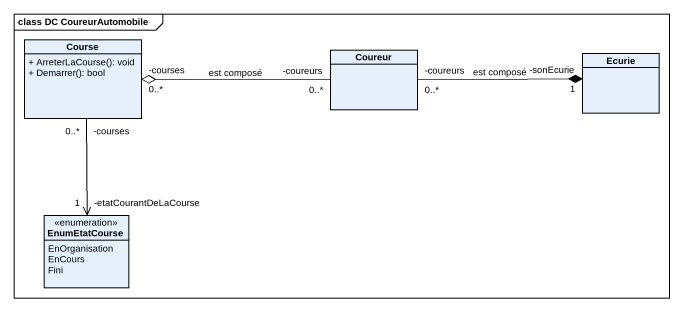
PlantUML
@startuml
mainframe class DC CoureurAutomobile
hide circle
hide empty members
skinparam classAttributeIconSize 0
class Course {
  + ArreterLaCourse(): void
  + Demarrer(): bool
}
class Coureur
class Ecurie
enum EnumEtatCourse {
  EnOrganisation
  EnCours
  Fini
}
Course "-courses\n0..*" --> "-etatCourantDeLaCourse\n1" EnumEtatCourse
Coureur "-coureurs\n0..*" -left-o "-courses\n0..*" Course : est composé
Coureur "-coureurs\n0..*" -right-* "-sonEcurie\n1" Ecurie : est composé
@enduml
